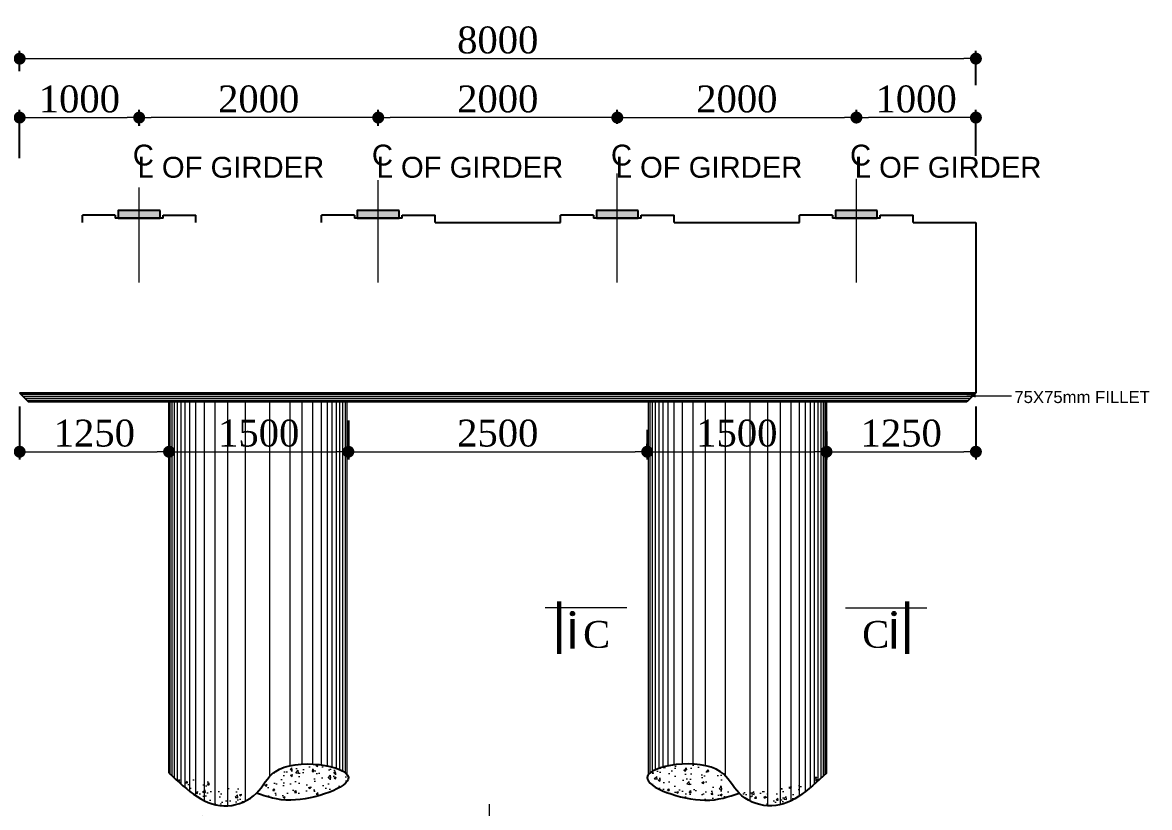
# Model space of a CAD drawing. Header units: millimetres. Extents: x -684453 to 35267, y -286696 to 273430.
# Drawn here: x -93038 to -83610, y 140479 to 147049 of the extents above; entities that cross this region are included whole.
import ezdxf

# ---------------------------------------------------------------- set-up
doc = ezdxf.new("R2010")
doc.units = ezdxf.units.MM
doc.header["$PDMODE"] = 2
doc.linetypes.add('CENTER', pattern=[2, 1.25, -0.25, 0.25, -0.25])
doc.layers.get('Defpoints').update_dxf_attribs({"lineweight": 13})
for name, color, linetype, lineweight in [('Center Line', 34, 'Continuous', 15), ('Dimision', 4, 'Continuous', 9), ('Hatching', 65, 'Continuous', 15), ('Pire Line', 11, 'Continuous', 25), ('Text', 7, 'Continuous', 15)]:
    doc.layers.add(name, color=color, linetype=linetype, lineweight=lineweight)
doc.styles.add('ROMANS', font='arial.ttf', dxfattribs={"height": 200})
doc.styles.get("Standard").update_dxf_attribs({"font": 'times.ttf'})
doc.dimstyles.new('ISO-25', dxfattribs={"dimtxt": 175, "dimasz": 100, "dimexe": 65, "dimexo": 115.625, "dimgap": 40, "dimtad": 1, "dimtoh": 1, "dimdec": 0, "dimtxsty": 'Standard', "dimblk": 'DOT', "dimcen": 300, "dimclrd": 256, "dimclre": 256, "dimclrt": 256, "dimadec": 0, "dimazin": 0, "dimtfac": 1, "dimtdec": 0, "dimtix": 1, "dimtmove": 0, "dimatfit": 3, "dimldrblk": 'DOT', "dimfxl": 75, "dimlwd": -1, "dimarcsym": 0})
doc.dimstyles.get("Standard").update_dxf_attribs({"dimtxt": 100, "dimasz": 100, "dimexe": 100, "dimexo": 100, "dimgap": 50, "dimtad": 1, "dimdec": 0, "dimlfac": -1, "dimzin": 0, "dimdsep": 46, "dimtxsty": 'Standard', "dimblk": 'DOT', "dimcen": 0, "dimclrd": 4, "dimclre": 4, "dimclrt": 4, "dimadec": 0, "dimazin": 0, "dimtfac": 1, "dimtdec": 0, "dimtix": 1, "dimtofl": 0, "dimtmove": 0, "dimatfit": 3, "dimfxl": 80, "dimtolj": 1, "dimtzin": 0, "dimlwd": 15, "dimarcsym": 2})
pattern_1 = [(49.99999999999999, (-99669.92910534493, 41194.82756218915), (182.184668996004, -15.93908553890309), [19.05, -209.55]), (355, (-99669.92910534493, 41194.82756218915), (-35.24282597566699, 191.05664288218), [15.24, -167.64]), (100.451, (-99654.7471053449, 41193.49931218915), (146.9425016659592, 175.1166878202919), [16.19, -178.09]), (46.18420000000001, (-99669.92910534493, 41245.62756218915), (271.0790408921299, -42.04232793272715), [28.575, -314.325]), (96.63559999999998, (-99647.3392053449, 41242.12406218915), (237.4042344662371, 247.4255558900492), [24.28499999999997, -267.1349999999995]), (351.1840000000001, (-99669.92910534493, 41245.62756218915), (237.4046058139339, 247.4251178605977), [22.86, -251.46]), (21, (-99644.5291053449, 41232.92756218915), (151.6148798353833, -102.2655185167625), [19.05, -209.55]), (326.0000000000001, (-99644.5291053449, 41232.92756218915), (61.80202834764707, 184.1879661223193), [15.24, -167.64]), (71.4514, (-99631.89460534486, 41224.40546218916), (213.4164907701245, 81.92285771605745), [16.19, -178.09]), (37.50000000000001, (-99669.92910534493, 41194.82756218915), (3.088603250591817, 84.55503887315311), [0, -165.608, 0, -170.18, 0, -168.275]), (7.499999999999999, (-99669.92910534493, 41194.82756218915), (66.81966251030575, 100.1805748181195), [0, -97.02799999999999, 0, -161.798, 0, -64.135]), (327.5, (-99726.57110534492, 41194.82756218915), (135.5905951668714, -5.728743992673458), [0, -63.5, 0, -198.12, 0, -262.89]), (317.5, (-99751.97110534488, 41194.82756218915), (148.129181386018, 25.42649103333301), [0, -82.55, 0, -131.572, 0, -186.69])]
pattern_2 = [(49.99999999999999, (-100669.9326837226, 41194.82756218915), (182.184668996004, -15.93908553890309), [19.05, -209.55]), (355, (-100669.9326837226, 41194.82756218915), (-35.24282597566699, 191.05664288218), [15.24, -167.64]), (100.451, (-100654.7506837226, 41193.49931218915), (146.9425016659592, 175.1166878202919), [16.19, -178.09]), (46.18420000000001, (-100669.9326837226, 41245.62756218915), (271.0790408921299, -42.04232793272715), [28.575, -314.325]), (96.63559999999998, (-100647.3427837226, 41242.12406218915), (237.4042344662371, 247.4255558900492), [24.28499999999997, -267.1349999999995]), (351.1840000000001, (-100669.9326837226, 41245.62756218915), (237.4046058139339, 247.4251178605977), [22.86, -251.46]), (21, (-100644.5326837226, 41232.92756218915), (151.6148798353833, -102.2655185167625), [19.05, -209.55]), (326.0000000000001, (-100644.5326837226, 41232.92756218915), (61.80202834764707, 184.1879661223193), [15.24, -167.64]), (71.4514, (-100631.8981837225, 41224.40546218916), (213.4164907701245, 81.92285771605745), [16.19, -178.09]), (37.50000000000001, (-100669.9326837226, 41194.82756218915), (3.088603250591817, 84.55503887315311), [0, -165.608, 0, -170.18, 0, -168.275]), (7.499999999999999, (-100669.9326837226, 41194.82756218915), (66.81966251030575, 100.1805748181195), [0, -97.02799999999999, 0, -161.798, 0, -64.135]), (327.5, (-100726.5746837226, 41194.82756218915), (135.5905951668714, -5.728743992673458), [0, -63.5, 0, -198.12, 0, -262.89]), (317.5, (-100751.9746837225, 41194.82756218915), (148.129181386018, 25.42649103333301), [0, -82.55, 0, -131.572, 0, -186.69])]

# ---------------------------------------------------------------- blocks, each defined once
blk = doc.blocks.new('_Dot')
at = {"color": 0, "linetype": 'ByBlock', "lineweight": -2}
blk.add_line((-0.5, 0), (-1, 0), dxfattribs=at)
at = {"color": 0, "linetype": 'ByBlock', "const_width": 0.5}
blk.add_lwpolyline([(-0.25, 0, 1), (0.25, 0, 1)], format="xyb", close=True, dxfattribs=at)
blk = doc.blocks.new('*D18')
at = {"layer": 'Defpoints', "color": 0, "ltscale": 3, "transparency": 16777216}
for p in [(-92061.97844535368, 146310.0966998314), (-92061.97844535368, 146253.2170502474), (-93061.97844535368, 145797.3786461239)]:
    blk.add_point(p, dxfattribs=at)
at = {"layer": 'Dimision', "lineweight": -2, "ltscale": 3, "transparency": 16777216}
for p, q in [((-93061.97844535368, 145913.0036461239), (-93061.97844535368, 146318.2170502474)), ((-92061.97844535368, 146194.4716998314), (-92061.97844535368, 146188.2170502474))]:
    blk.add_line(p, q, dxfattribs=at)
at = {"layer": 'Dimision', "ltscale": 3, "transparency": 16777216}
blk.add_line((-92961.97844535368, 146253.2170502474), (-92161.97844535368, 146253.2170502474), dxfattribs=at)
at = {"layer": 'Dimision', "ltscale": 3, "transparency": 16777216, "xscale": 100, "yscale": 100, "zscale": 100, "rotation": 180}
blk.add_blockref('_Dot', (-93061.97844535368, 146253.2170502474), dxfattribs=at)
at = {"layer": 'Dimision', "ltscale": 3, "transparency": 16777216, "xscale": 100, "yscale": 100, "zscale": 100}
blk.add_blockref('_Dot', (-92061.97844535368, 146253.2170502474), dxfattribs=at)
at = {"layer": 'Dimision', "ltscale": 3, "transparency": 16777216, "insert": (-92561.97844535368, 146407.6636976879), "char_height": 225, "attachment_point": 5}
blk.add_mtext('1000', dxfattribs=at)
blk = doc.blocks.new('*D21')
at = {"layer": 'Defpoints', "color": 0, "ltscale": 3, "transparency": 16777216}
for p in [(-86061.97844535368, 146253.2170502474), (-86061.97844535368, 146100.554191079), (-85062.17674779776, 145816.9297129268)]:
    blk.add_point(p, dxfattribs=at)
at = {"layer": 'Dimision', "lineweight": -2, "ltscale": 3, "transparency": 16777216}
for p, q in [((-86061.97844535368, 146216.179191079), (-86061.97844535368, 146318.2170502474)), ((-85062.17674779776, 145932.5547129268), (-85062.17674779776, 146318.2170502474))]:
    blk.add_line(p, q, dxfattribs=at)
at = {"layer": 'Dimision', "ltscale": 3, "transparency": 16777216}
blk.add_line((-85162.17674779776, 146253.2170502474), (-85961.97844535368, 146253.2170502474), dxfattribs=at)
at = {"layer": 'Dimision', "ltscale": 3, "transparency": 16777216, "xscale": 100, "yscale": 100, "zscale": 100, "rotation": 180}
blk.add_blockref('_Dot', (-86061.97844535368, 146253.2170502474), dxfattribs=at)
at = {"layer": 'Dimision', "ltscale": 3, "transparency": 16777216, "xscale": 100, "yscale": 100, "zscale": 100}
blk.add_blockref('_Dot', (-85062.17674779776, 146253.2170502474), dxfattribs=at)
at = {"layer": 'Dimision', "ltscale": 3, "transparency": 16777216, "insert": (-85562.07759657572, 146407.6636976879), "char_height": 225, "attachment_point": 5}
blk.add_mtext('1000', dxfattribs=at)
blk = doc.blocks.new('*D22')
at = {"layer": 'Defpoints', "color": 0, "ltscale": 3, "transparency": 16777216}
for p in [(-92061.97844535368, 146253.2170502474), (-92061.97844535368, 146067.4345438906), (-90061.97844535368, 146067.4345438906)]:
    blk.add_point(p, dxfattribs=at)
at = {"layer": 'Dimision', "lineweight": -2, "ltscale": 3, "transparency": 16777216}
for p, q in [((-92061.97844535368, 146183.0595438906), (-92061.97844535368, 146318.2170502474)), ((-90061.97844535368, 146183.0595438906), (-90061.97844535368, 146318.2170502474))]:
    blk.add_line(p, q, dxfattribs=at)
at = {"layer": 'Dimision', "ltscale": 3, "transparency": 16777216}
blk.add_line((-90161.97844535368, 146253.2170502474), (-91961.97844535368, 146253.2170502474), dxfattribs=at)
at = {"layer": 'Dimision', "ltscale": 3, "transparency": 16777216, "xscale": 100, "yscale": 100, "zscale": 100, "rotation": 180}
blk.add_blockref('_Dot', (-92061.97844535368, 146253.2170502474), dxfattribs=at)
at = {"layer": 'Dimision', "ltscale": 3, "transparency": 16777216, "xscale": 100, "yscale": 100, "zscale": 100}
blk.add_blockref('_Dot', (-90061.97844535368, 146253.2170502474), dxfattribs=at)
at = {"layer": 'Dimision', "ltscale": 3, "transparency": 16777216, "insert": (-91061.97844535368, 146407.6636976879), "char_height": 225, "attachment_point": 5}
blk.add_mtext('2000', dxfattribs=at)
blk = doc.blocks.new('*D25')
at = {"layer": 'Defpoints', "color": 0, "ltscale": 3, "transparency": 16777216}
for p in [(-93061.9784453538, 143950.1268346561), (-91812.0758073869, 143519.0898817501), (-91812.0758073869, 143456.2821428935)]:
    blk.add_point(p, dxfattribs=at)
at = {"layer": 'Dimision', "lineweight": -2, "ltscale": 3, "transparency": 16777216}
for p, q in [((-93061.9784453538, 143834.5018346561), (-93061.9784453538, 143391.2821428935)), ((-91812.0758073869, 143403.4648817501), (-91812.0758073869, 143391.2821428935))]:
    blk.add_line(p, q, dxfattribs=at)
at = {"layer": 'Dimision', "ltscale": 3, "transparency": 16777216}
blk.add_line((-92961.9784453538, 143456.2821428935), (-91912.0758073869, 143456.2821428935), dxfattribs=at)
at = {"layer": 'Dimision', "ltscale": 3, "transparency": 16777216, "xscale": 100, "yscale": 100, "zscale": 100, "rotation": 180}
blk.add_blockref('_Dot', (-93061.9784453538, 143456.2821428935), dxfattribs=at)
at = {"layer": 'Dimision', "ltscale": 3, "transparency": 16777216, "xscale": 100, "yscale": 100, "zscale": 100}
blk.add_blockref('_Dot', (-91812.0758073869, 143456.2821428935), dxfattribs=at)
at = {"layer": 'Dimision', "ltscale": 3, "transparency": 16777216, "insert": (-92437.02712637035, 143610.728790334), "char_height": 225, "attachment_point": 5}
blk.add_mtext('1250', dxfattribs=at)
blk = doc.blocks.new('*D26')
at = {"layer": 'Defpoints', "color": 0, "ltscale": 3, "transparency": 16777216}
for p in [(-90312.07938576449, 143834.5995283503), (-90312.07938576449, 143456.2821428935), (-91812.0758073869, 143381.8976206067)]:
    blk.add_point(p, dxfattribs=at)
at = {"layer": 'Dimision', "lineweight": -2, "ltscale": 3, "transparency": 16777216}
for p, q in [((-90312.07938576449, 143718.9745283503), (-90312.07938576449, 143391.2821428935)), ((-91812.0758073869, 143497.5226206067), (-91812.0758073869, 143521.2821428935))]:
    blk.add_line(p, q, dxfattribs=at)
at = {"layer": 'Dimision', "ltscale": 3, "transparency": 16777216}
blk.add_line((-91712.0758073869, 143456.2821428935), (-90412.07938576449, 143456.2821428935), dxfattribs=at)
at = {"layer": 'Dimision', "ltscale": 3, "transparency": 16777216, "xscale": 100, "yscale": 100, "zscale": 100, "rotation": 180}
blk.add_blockref('_Dot', (-91812.0758073869, 143456.2821428935), dxfattribs=at)
at = {"layer": 'Dimision', "ltscale": 3, "transparency": 16777216, "xscale": 100, "yscale": 100, "zscale": 100}
blk.add_blockref('_Dot', (-90312.07938576449, 143456.2821428935), dxfattribs=at)
at = {"layer": 'Dimision', "ltscale": 3, "transparency": 16777216, "insert": (-91062.07759657569, 143610.728790334), "char_height": 225, "attachment_point": 5}
blk.add_mtext('1500', dxfattribs=at)
blk = doc.blocks.new('*D27')
at = {"layer": 'Defpoints', "color": 0, "ltscale": 3, "transparency": 16777216}
for p in [(-90312.07938576449, 143797.8650322637), (-87812.07580738683, 143754.9104813648), (-87812.07580738683, 143456.2821428935)]:
    blk.add_point(p, dxfattribs=at)
at = {"layer": 'Dimision', "lineweight": -2, "ltscale": 3, "transparency": 16777216}
for p, q in [((-90312.07938576449, 143682.2400322637), (-90312.07938576449, 143391.2821428935)), ((-87812.07580738683, 143639.2854813648), (-87812.07580738683, 143391.2821428935))]:
    blk.add_line(p, q, dxfattribs=at)
at = {"layer": 'Dimision', "ltscale": 3, "transparency": 16777216}
blk.add_line((-90212.07938576449, 143456.2821428935), (-87912.07580738683, 143456.2821428935), dxfattribs=at)
at = {"layer": 'Dimision', "ltscale": 3, "transparency": 16777216, "xscale": 100, "yscale": 100, "zscale": 100, "rotation": 180}
blk.add_blockref('_Dot', (-90312.07938576449, 143456.2821428935), dxfattribs=at)
at = {"layer": 'Dimision', "ltscale": 3, "transparency": 16777216, "xscale": 100, "yscale": 100, "zscale": 100}
blk.add_blockref('_Dot', (-87812.07580738683, 143456.2821428935), dxfattribs=at)
at = {"layer": 'Dimision', "ltscale": 3, "transparency": 16777216, "insert": (-89062.07759657566, 143610.728790334), "char_height": 225, "attachment_point": 5}
blk.add_mtext('2500', dxfattribs=at)
blk = doc.blocks.new('*D32')
at = {"layer": 'Defpoints', "color": 0, "ltscale": 3, "transparency": 16777216}
for p in [(-85062.17674779752, 143950.1268346562), (-86312.07938576449, 143742.0232262781), (-85062.17674779752, 143456.2821428935)]:
    blk.add_point(p, dxfattribs=at)
at = {"layer": 'Dimision', "lineweight": -2, "ltscale": 3, "transparency": 16777216}
for p, q in [((-85062.17674779752, 143834.5018346562), (-85062.17674779752, 143391.2821428935)), ((-86312.07938576449, 143626.3982262781), (-86312.07938576449, 143391.2821428935))]:
    blk.add_line(p, q, dxfattribs=at)
at = {"layer": 'Dimision', "ltscale": 3, "transparency": 16777216}
blk.add_line((-86212.07938576449, 143456.2821428935), (-85162.17674779752, 143456.2821428935), dxfattribs=at)
at = {"layer": 'Dimision', "ltscale": 3, "transparency": 16777216, "xscale": 100, "yscale": 100, "zscale": 100, "rotation": 180}
blk.add_blockref('_Dot', (-86312.07938576449, 143456.2821428935), dxfattribs=at)
at = {"layer": 'Dimision', "ltscale": 3, "transparency": 16777216, "xscale": 100, "yscale": 100, "zscale": 100}
blk.add_blockref('_Dot', (-85062.17674779752, 143456.2821428935), dxfattribs=at)
at = {"layer": 'Dimision', "ltscale": 3, "transparency": 16777216, "insert": (-85687.128066781, 143610.728790334), "char_height": 225, "attachment_point": 5}
blk.add_mtext('1250', dxfattribs=at)
blk = doc.blocks.new('*D28')
at = {"layer": 'Defpoints', "color": 0, "ltscale": 3, "transparency": 16777216}
for p in [(-86061.97844535368, 146253.2170502474), (-86061.97844535368, 146130.632423677), (-88061.97844535368, 146086.4921761137)]:
    blk.add_point(p, dxfattribs=at)
at = {"layer": 'Dimision', "lineweight": -2, "ltscale": 3, "transparency": 16777216}
for p, q in [((-88061.97844535368, 146202.1171761137), (-88061.97844535368, 146318.2170502474)), ((-86061.97844535368, 146246.257423677), (-86061.97844535368, 146318.2170502474))]:
    blk.add_line(p, q, dxfattribs=at)
at = {"layer": 'Dimision', "ltscale": 3, "transparency": 16777216}
blk.add_line((-87961.97844535368, 146253.2170502474), (-86161.97844535368, 146253.2170502474), dxfattribs=at)
at = {"layer": 'Dimision', "ltscale": 3, "transparency": 16777216, "xscale": 100, "yscale": 100, "zscale": 100, "rotation": 180}
blk.add_blockref('_Dot', (-88061.97844535368, 146253.2170502474), dxfattribs=at)
at = {"layer": 'Dimision', "ltscale": 3, "transparency": 16777216, "xscale": 100, "yscale": 100, "zscale": 100}
blk.add_blockref('_Dot', (-86061.97844535368, 146253.2170502474), dxfattribs=at)
at = {"layer": 'Dimision', "ltscale": 3, "transparency": 16777216, "insert": (-87061.97844535368, 146407.6636976879), "char_height": 225, "attachment_point": 5}
blk.add_mtext('2000', dxfattribs=at)
blk = doc.blocks.new('*D29')
at = {"layer": 'Defpoints', "color": 0, "ltscale": 3, "transparency": 16777216}
for p in [(-86312.07938576449, 143456.2821428935), (-87812.07580738683, 143372.0228179832), (-86312.07938576449, 143240.4024854718)]:
    blk.add_point(p, dxfattribs=at)
at = {"layer": 'Dimision', "lineweight": -2, "ltscale": 3, "transparency": 16777216}
for p, q in [((-87812.07580738683, 143487.6478179832), (-87812.07580738683, 143521.2821428935)), ((-86312.07938576449, 143356.0274854718), (-86312.07938576449, 143521.2821428935))]:
    blk.add_line(p, q, dxfattribs=at)
at = {"layer": 'Dimision', "ltscale": 3, "transparency": 16777216}
blk.add_line((-87712.07580738683, 143456.2821428935), (-86412.07938576449, 143456.2821428935), dxfattribs=at)
at = {"layer": 'Dimision', "ltscale": 3, "transparency": 16777216, "xscale": 100, "yscale": 100, "zscale": 100, "rotation": 180}
blk.add_blockref('_Dot', (-87812.07580738683, 143456.2821428935), dxfattribs=at)
at = {"layer": 'Dimision', "ltscale": 3, "transparency": 16777216, "xscale": 100, "yscale": 100, "zscale": 100}
blk.add_blockref('_Dot', (-86312.07938576449, 143456.2821428935), dxfattribs=at)
at = {"layer": 'Dimision', "ltscale": 3, "transparency": 16777216, "insert": (-87062.07759657566, 143610.728790334), "char_height": 225, "attachment_point": 5}
blk.add_mtext('1500', dxfattribs=at)
blk = doc.blocks.new('*D30')
at = {"layer": 'Defpoints', "color": 0, "ltscale": 3, "transparency": 16777216}
for p in [(-90061.97844535368, 146253.2170502474), (-90061.97844535368, 146067.4345438906), (-88061.97844535368, 146086.4921761137)]:
    blk.add_point(p, dxfattribs=at)
at = {"layer": 'Dimision', "lineweight": -2, "ltscale": 3, "transparency": 16777216}
for p, q in [((-90061.97844535368, 146183.0595438906), (-90061.97844535368, 146318.2170502474)), ((-88061.97844535368, 146202.1171761137), (-88061.97844535368, 146318.2170502474))]:
    blk.add_line(p, q, dxfattribs=at)
at = {"layer": 'Dimision', "ltscale": 3, "transparency": 16777216}
blk.add_line((-88161.97844535368, 146253.2170502474), (-89961.97844535368, 146253.2170502474), dxfattribs=at)
at = {"layer": 'Dimision', "ltscale": 3, "transparency": 16777216, "xscale": 100, "yscale": 100, "zscale": 100, "rotation": 180}
blk.add_blockref('_Dot', (-90061.97844535368, 146253.2170502474), dxfattribs=at)
at = {"layer": 'Dimision', "ltscale": 3, "transparency": 16777216, "xscale": 100, "yscale": 100, "zscale": 100}
blk.add_blockref('_Dot', (-88061.97844535368, 146253.2170502474), dxfattribs=at)
at = {"layer": 'Dimision', "ltscale": 3, "transparency": 16777216, "insert": (-89061.97844535368, 146407.6636976879), "char_height": 225, "attachment_point": 5}
blk.add_mtext('2000', dxfattribs=at)
blk = doc.blocks.new('*D31')
at = {"layer": 'Defpoints', "color": 0, "ltscale": 3, "transparency": 16777216}
for p in [(-85062.17674779776, 146746.6824249654), (-93061.97844535368, 146526.3026365755), (-85062.17674779776, 146409.6427112875)]:
    blk.add_point(p, dxfattribs=at)
at = {"layer": 'Dimision', "lineweight": -2, "ltscale": 3, "transparency": 16777216}
for p, q in [((-93061.97844535368, 146641.9276365755), (-93061.97844535368, 146811.6824249654)), ((-85062.17674779776, 146525.2677112875), (-85062.17674779776, 146811.6824249654))]:
    blk.add_line(p, q, dxfattribs=at)
at = {"layer": 'Dimision', "ltscale": 3, "transparency": 16777216}
blk.add_line((-92961.97844535368, 146746.6824249654), (-85162.17674779776, 146746.6824249654), dxfattribs=at)
at = {"layer": 'Dimision', "ltscale": 3, "transparency": 16777216, "xscale": 100, "yscale": 100, "zscale": 100, "rotation": 180}
blk.add_blockref('_Dot', (-93061.97844535368, 146746.6824249654), dxfattribs=at)
at = {"layer": 'Dimision', "ltscale": 3, "transparency": 16777216, "xscale": 100, "yscale": 100, "zscale": 100}
blk.add_blockref('_Dot', (-85062.17674779776, 146746.6824249654), dxfattribs=at)
at = {"layer": 'Dimision', "ltscale": 3, "transparency": 16777216, "insert": (-89062.07759657572, 146901.129072406), "char_height": 225, "attachment_point": 5}
blk.add_mtext('8000', dxfattribs=at)

msp = doc.modelspace()

# ---------------------------------------------------------------- hatches: boundary and pattern name
at = {"layer": 'Hatching', "ltscale": 5}
h = msp.add_hatch(dxfattribs=at)
h.set_pattern_fill('AR-CONC', color=256, style=0)
h.set_pattern_definition(pattern_1)
edge = h.paths.add_edge_path()
edge.add_spline(control_points=[(-91080.69299139746, 140599.4055684543), (-90994.29647156975, 140568.7713175793), (-90755.07264488266, 140483.9479620016), (-89962.28793653334, 140770.4776744284), (-90912.06574378064, 140926.8835209348), (-91059.43334271095, 140572.5502593987), (-91431.60254601616, 140413.4235443561), (-91657.69026788045, 140623.072806881), (-91812.07580738683, 140766.2332325563)], knot_values=[0, 0, 0, 0, 292.9277466571657, 811.0893429253742, 1425.946560135544, 1662.933628326401, 1924.727364123806, 2488.408493643449, 2488.408493643449, 2488.408493643449, 2488.408493643449], degree=3, periodic=0)
h = msp.add_hatch(dxfattribs=at)
h.set_pattern_fill('AR-CONC', color=256, style=0)
h.set_pattern_definition(pattern_2)
edge = h.paths.add_edge_path()
edge.add_spline(control_points=[(-87043.46220175386, 140599.4055684543), (-87129.85872158164, 140568.7713175793), (-87369.08254826878, 140483.9479620016), (-88161.86725661787, 140770.4776744284), (-87212.08944937086, 140926.8835209348), (-87064.72185044026, 140572.5502593987), (-86692.55264713534, 140413.4235443561), (-86466.464925271, 140623.072806881), (-86312.07938576449, 140766.2332325563)], knot_values=[0, 0, 0, 0, 292.9277466571657, 811.0893429253742, 1425.946560135544, 1662.933628326401, 1924.727364123806, 2488.408493643449, 2488.408493643449, 2488.408493643449, 2488.408493643449], degree=3, periodic=0)
h = msp.add_hatch(dxfattribs=at)
h.set_pattern_fill('AR-CONC', color=256, style=0)
h.set_pattern_definition(pattern_1)
edge = h.paths.add_edge_path()
edge.add_spline(control_points=[(-91046.07346074918, 140178.0555622227), (-91132.29501334263, 140147.4537352213), (-91366.5972544332, 140064.2949839318), (-91804.45477548218, 140219.9773314824), (-91812.07580738695, 140302.0256140187)], knot_values=[1690.808139384589, 1690.808139384589, 1690.808139384589, 1690.808139384589, 1983.14912496128, 2485.228397695441, 2485.228397695441, 2485.228397695441, 2485.228397695441], degree=3, periodic=0)
edge.add_spline(control_points=[(-90312.07938576449, 140345.177049177), (-90467.50756566937, 140201.7883222553), (-90694.62907007441, 139992.259629369), (-91067.28332506435, 140151.1842843591), (-91214.16595041094, 140504.6369996843), (-91802.66627369553, 140407.7515226463), (-91812.0758073869, 140308.8718637563)], knot_values=[0, 0, 0, 0, 566.4211850582125, 827.6905240478053, 1064.202885455971, 1676.760062438798, 1676.760062439197, 1676.760062439197, 1676.760062439197], degree=3, periodic=0)
edge.add_line((-91812.07580738678, 140308.8718637566), (-91812.07580738678, 140302.0256140184))
h = msp.add_hatch(dxfattribs=at)
h.set_pattern_fill('AR-CONC', color=256, style=0)
h.set_pattern_definition(pattern_2)
edge = h.paths.add_edge_path()
edge.add_spline(control_points=[(-86312.07938576449, 140308.8718637564), (-86321.48891945608, 140407.7515226463), (-86909.98924274032, 140504.6369996842), (-87056.87186808698, 140151.1842843591), (-87429.52612307691, 139992.259629369), (-87656.64762748196, 140201.7883222553), (-87812.07580738683, 140345.177049177)], knot_values=[0, 3.456079866737127e-11, 3.456079866737127e-11, 3.456079866737127e-11, 612.5571769828357, 849.0695383910038, 1110.338877380593, 1676.760062438804, 1676.760062438804, 1676.760062438804, 1676.760062438804], degree=3, periodic=0)
edge.add_spline(control_points=[(-87078.08173240215, 140178.0555622227), (-86991.86017980869, 140147.4537352213), (-86757.55793871824, 140064.2949839319), (-86319.70041766966, 140219.9773314823), (-86312.07938576449, 140302.0256140186)], knot_values=[1690.808139385022, 1690.808139385022, 1690.808139385022, 1690.808139385022, 1983.149124961706, 2485.228397695457, 2485.228397695457, 2485.228397695457, 2485.228397695457], degree=3, periodic=0)
edge.add_line((-86312.07938576449, 140302.0256140186), (-86312.07938576449, 140308.8718637564))
at = {"layer": 'Pire Line', "ltscale": 3}
h = msp.add_hatch(color=256, dxfattribs=at)
h.paths.add_polyline_path([(-91886.97844535368, 145475.126834656), (-92061.97844535363, 145475.126834656), (-92061.97844535368, 145410.126834656), (-91886.97844535368, 145410.126834656)])
h.paths.add_polyline_path([(-92061.97844535368, 145475.126834656), (-92236.97844535363, 145475.126834656), (-92236.97844535363, 145410.126834656), (-92061.97844535368, 145410.126834656)])
h = msp.add_hatch(color=256, dxfattribs=at)
h.paths.add_polyline_path([(-89886.97844535368, 145475.126834656), (-90061.97844535363, 145475.126834656), (-90061.97844535368, 145410.126834656), (-89886.97844535368, 145410.126834656)])
h.paths.add_polyline_path([(-90061.97844535368, 145475.126834656), (-90236.97844535363, 145475.126834656), (-90236.97844535363, 145410.126834656), (-90061.97844535368, 145410.126834656)])
h = msp.add_hatch(color=256, dxfattribs=at)
h.paths.add_polyline_path([(-87886.97844535368, 145475.126834656), (-88061.97844535363, 145475.126834656), (-88061.97844535368, 145410.126834656), (-87886.97844535368, 145410.126834656)])
h.paths.add_polyline_path([(-88061.97844535368, 145475.126834656), (-88236.97844535363, 145475.126834656), (-88236.97844535363, 145410.126834656), (-88061.97844535368, 145410.126834656)])
h = msp.add_hatch(color=256, dxfattribs=at)
h.paths.add_polyline_path([(-85886.97844535368, 145475.126834656), (-86061.97844535363, 145475.126834656), (-86061.97844535368, 145410.126834656), (-85886.97844535368, 145410.126834656)])
h.paths.add_polyline_path([(-86061.97844535368, 145475.126834656), (-86236.97844535363, 145475.126834656), (-86236.97844535363, 145410.126834656), (-86061.97844535368, 145410.126834656)])
at = {"layer": 'Text'}
for points in [[(-88437.0363012777, 142083.6830294807, -1), (-88437.0363012777, 142119.5499845472, -1)], [(-85747.54759536264, 142083.6830294807, 1), (-85747.54759536264, 142119.5499845472, 1)]]:
    msp.add_hatch(color=256, dxfattribs=at).paths.add_polyline_path(points)

# ---------------------------------------------------------------- linework, layer by layer
at = {"layer": 'Center Line', "linetype": 'CENTER'}
for p, q in [((-88061.97844535368, 144873.4432547094), (-88061.97844535368, 145784.1563689001)), ((-92061.97844535368, 144873.4432547094), (-92061.97844535368, 145668.989562948)), ((-90061.97844535368, 144873.4432547094), (-90061.97844535368, 145728.457399715)), ((-86061.97844535368, 144873.4432547094), (-86061.97844535368, 145741.2168013225))]:
    msp.add_line(p, q, dxfattribs=at)
at = {"layer": 'Hatching', "ltscale": 5}
for p, q in [((-91802.07580738683, 140756.9653993058), (-91802.07580738678, 143875.1268346561)), ((-91787.07580738683, 140743.1305059468), (-91787.0758073869, 143875.126834656)), ((-91767.07580738683, 140724.9677241626), (-91767.07580738678, 143875.1268346561)), ((-91742.07580738683, 140703.0521868271), (-91742.07580738678, 143875.1268346561)), ((-91712.07580738678, 140678.4850134289), (-91712.07580738678, 143875.1268346561)), ((-91677.07580738678, 140645.5008984604), (-91677.07580738683, 143875.1268346561)), ((-91637.07580738678, 140613.5526227517), (-91637.07580738678, 143875.1268346561)), ((-91587.07580738678, 140577.6476236432), (-91587.07580738678, 143875.126834656)), ((-91515.99477490247, 140536.0338216519), (-91515.99477490247, 143875.126834656)), ((-91427.07298684452, 140502.3642699903), (-91427.07298684446, 143875.126834656)), ((-91321.66966232669, 140492.0224414565), (-91321.66966232669, 143875.126834656)), ((-91172.95423885883, 140533.20141509), (-91172.95423885877, 143875.126834656)), ((-90968.03689681878, 140740.8890936022), (-90968.03689681878, 143875.126834656)), ((-90799.26378058188, 140828.3178839332), (-90799.26378058194, 143875.126834656)), ((-90697.07862792921, 140841.4589256022), (-90697.07862792915, 143875.126834656)), ((-90608.1568398712, 140841.3778098031), (-90608.1568398712, 143875.126834656)), ((-90537.0758073869, 140834.681344003), (-90537.0758073869, 143875.126834656)), ((-90487.0758073869, 140826.2533725461), (-90487.07580738695, 143875.1268346561)), ((-90447.0758073869, 140816.8834043961), (-90447.0758073869, 143875.126834656)), ((-90412.0758073869, 140806.212888221), (-90412.07580738683, 143875.126834656)), ((-90382.07580738683, 140794.4750471833), (-90382.07580738701, 143875.126834656)), ((-90357.07580738683, 140781.7954973172), (-90357.07580738707, 143875.1268346561)), ((-90337.07580738683, 140768.1218784261), (-90337.07580738683, 143875.126834656)), ((-90322.0758073869, 140752.83277912), (-90322.07580738683, 143875.126834656)), ((-87802.07938576443, 140752.83277912), (-87802.07938576443, 143875.126834656)), ((-87787.07938576449, 140768.1218784261), (-87787.07938576449, 143875.126834656)), ((-87767.07938576449, 140781.7954973172), (-87767.07938576431, 143875.126834656)), ((-87742.07938576449, 140794.4750471833), (-87742.07938576426, 143875.126834656)), ((-87712.07938576443, 140806.212888221), (-87712.07938576449, 143875.126834656)), ((-87677.07938576443, 140816.8834043961), (-87677.07938576437, 143875.126834656)), ((-87637.07938576443, 140826.2533725461), (-87637.07938576443, 143875.126834656)), ((-87587.07938576443, 140834.681344003), (-87587.07938576443, 143875.126834656)), ((-87515.99835328013, 140841.3778098031), (-87515.99835328013, 143875.126834656)), ((-87427.07656522212, 140841.4589256022), (-87427.07656522212, 143875.126834656)), ((-87324.89141256944, 140828.3178839332), (-87324.89141256938, 143875.126834656)), ((-87156.11829633254, 140740.8890936022), (-87156.11829633254, 143875.126834656)), ((-86951.2009542925, 140533.20141509), (-86951.20095429255, 143875.126834656)), ((-86802.48553082463, 140492.0224414565), (-86802.48553082463, 143875.126834656)), ((-86697.0822063068, 140502.3642699903), (-86697.08220630686, 143875.126834656)), ((-86608.16041824885, 140536.0338216519), (-86608.16041824885, 143875.126834656)), ((-86537.07938576455, 140577.6476236432), (-86537.07938576455, 143875.126834656)), ((-86487.07938576455, 140613.5526227517), (-86487.07938576455, 143875.1268346561)), ((-86447.07938576455, 140645.5008984604), (-86447.07938576449, 143875.1268346561)), ((-86412.07938576455, 140678.4850134289), (-86412.07938576455, 143875.1268346561)), ((-86382.07938576449, 140703.0521868271), (-86382.07938576455, 143875.1268346561)), ((-86357.07938576449, 140724.9677241626), (-86357.07938576455, 143875.1268346561)), ((-86337.07938576449, 140743.1305059468), (-86337.07938576443, 143875.126834656)), ((-86322.07938576449, 140756.9653993058), (-86322.07938576455, 143875.1268346561))]:
    msp.add_line(p, q, dxfattribs=at)
for points in [[(-93048.64017118642, 143936.7885604888), (-85075.51502196491, 143936.7885604888)], [(-93033.70409330248, 143921.8524826048), (-85090.45109984884, 143921.8524826049)], [(-93016.56107393844, 143904.7094632408), (-85107.59411921294, 143904.7094632409)], [(-93000.13079058396, 143888.2791798863), (-85124.02440256742, 143888.2791798864)]]:
    msp.add_lwpolyline(points, dxfattribs=at)
at = {"layer": 'Pire Line', "ltscale": 5}
for p, q in [((-92261.97844535368, 145435.126834656), (-92536.97844535363, 145435.126834656)), ((-91861.97844535368, 145435.126834656), (-91586.97844535374, 145435.126834656)), ((-90261.97844535368, 145435.126834656), (-90536.97844535363, 145435.126834656)), ((-89861.97844535368, 145435.126834656), (-89586.97844535374, 145435.126834656)), ((-88261.97844535368, 145435.126834656), (-88536.97844535363, 145435.126834656)), ((-87861.97844535368, 145435.126834656), (-87586.97844535374, 145435.126834656)), ((-87586.97844535403, 145375.1268346561), (-86536.97844535363, 145375.126834656)), ((-86261.97844535368, 145435.126834656), (-86536.97844535363, 145435.126834656)), ((-85861.97844535368, 145435.126834656), (-85586.97844535374, 145435.126834656)), ((-85586.97844535374, 145375.126834656), (-85062.17674779776, 145375.126834656)), ((-85062.17674779776, 145375.126834656), (-85062.17674779776, 143950.126834656)), ((-93061.97844535368, 143950.1268346561), (-92986.97844535368, 143875.1268346561)), ((-93061.97844535368, 143950.126834656), (-92986.97844535368, 143875.126834656)), ((-85137.17674779776, 143875.126834656), (-92986.97844535368, 143875.1268346561)), ((-91812.07580738683, 140766.2332325563), (-91812.07580738683, 143875.1268346561)), ((-86312.07938576449, 140766.2332325563), (-86312.07938576449, 143875.1268346561)), ((-85062.17674779776, 143950.126834656), (-85137.17674779776, 143875.126834656)), ((-85062.17674779776, 143950.126834656), (-85137.17674779776, 143875.126834656))]:
    msp.add_line(p, q, dxfattribs=at)
at = {"layer": 'Pire Line', "ltscale": 3}
for p, q in [((-92536.97844535363, 145375.126834656), (-92536.97844535363, 145435.126834656)), ((-91586.97844535374, 145375.126834656), (-91586.97844535374, 145435.126834656)), ((-90536.97844535363, 145375.126834656), (-90536.97844535363, 145435.126834656)), ((-89586.97844535374, 145375.126834656), (-89586.97844535374, 145435.126834656)), ((-89586.97844535374, 145375.126834656), (-88536.97844535363, 145375.126834656)), ((-88536.97844535363, 145375.126834656), (-88536.97844535363, 145435.126834656)), ((-87586.97844535374, 145375.126834656), (-87586.97844535374, 145435.126834656)), ((-86536.97844535363, 145375.126834656), (-86536.97844535363, 145435.126834656)), ((-85586.97844535374, 145375.126834656), (-85586.97844535374, 145435.126834656))]:
    msp.add_line(p, q, dxfattribs=at)
at = {"layer": 'Pire Line', "ltscale": 5}
for points in [[(-91886.97844535368, 145475.126834656), (-92236.97844535363, 145475.126834656), (-92236.97844535363, 145410.126834656), (-91886.97844535368, 145410.126834656)], [(-89886.97844535368, 145475.126834656), (-90236.97844535363, 145475.126834656), (-90236.97844535363, 145410.126834656), (-89886.97844535368, 145410.126834656)], [(-87886.97844535368, 145475.126834656), (-88236.97844535363, 145475.126834656), (-88236.97844535363, 145410.126834656), (-87886.97844535368, 145410.126834656)], [(-85886.97844535368, 145475.126834656), (-86236.97844535363, 145475.126834656), (-86236.97844535363, 145410.126834656), (-85886.97844535368, 145410.126834656)]]:
    msp.add_lwpolyline(points, close=True, dxfattribs=at)
at = {"layer": 'Pire Line', "ltscale": 5, "const_width": 0.02}
for points in [[(-92536.97844535368, 145375.126834656), (-93061.97844535368, 145375.126834656)], [(-90536.97844535363, 145375.126834656), (-91586.97844535374, 145375.126834656)], [(-90312.07938576449, 140730.4844329476), (-90312.07938576449, 143875.126834656)], [(-87812.07580738683, 140730.4844329476), (-87812.07580738683, 143875.126834656)]]:
    msp.add_lwpolyline(points, dxfattribs=at)
at = {"layer": 'Pire Line', "ltscale": 5}
for points in [[(-92261.97844535363, 145435.126834656), (-92261.97844535363, 145410.126834656)], [(-91861.97844535368, 145410.126834656), (-91861.97844535368, 145435.1268346561)], [(-90261.97844535363, 145435.126834656), (-90261.97844535363, 145410.126834656)], [(-89861.97844535368, 145410.126834656), (-89861.97844535368, 145435.1268346561)], [(-88261.97844535363, 145435.126834656), (-88261.97844535363, 145410.126834656)], [(-87861.97844535368, 145410.126834656), (-87861.97844535368, 145435.1268346561)], [(-86261.97844535363, 145435.126834656), (-86261.97844535363, 145410.126834656)], [(-85861.97844535368, 145410.126834656), (-85861.97844535368, 145435.1268346561)], [(-93061.97844535368, 143950.1268346561), (-85062.17674779776, 143950.1268346562)]]:
    msp.add_lwpolyline(points, dxfattribs=at)
at = {"layer": 'Pire Line', "ltscale": 10}
for points in [[(-91861.97844535368, 145410.126834656), (-92261.97844535363, 145410.126834656)], [(-89861.97844535368, 145410.126834656), (-90261.97844535363, 145410.126834656)], [(-87861.97844535368, 145410.126834656), (-88261.97844535363, 145410.126834656)], [(-85861.97844535368, 145410.126834656), (-86261.97844535363, 145410.126834656)]]:
    msp.add_lwpolyline(points, dxfattribs=at)
at = {"layer": 'Pire Line', "ltscale": 5}
for points in [[(-91812.07580738683, 140766.2332325563), (-91319.51126967958, 140492.1591696284), (-91080.69299139746, 140599.4055684543), (-90925.08626386547, 140778.1495664975), (-90312.07938576449, 140730.4844329476), (-90793.88863719453, 140539.8243031783), (-91080.69299139746, 140599.4055684543)], [(-86312.07938576449, 140766.2332325563), (-86804.64392347174, 140492.1591696284), (-87043.46220175386, 140599.4055684543), (-87199.06892928586, 140778.1495664975), (-87812.07580738683, 140730.4844329476), (-87330.2665559568, 140539.8243031783), (-87043.46220175386, 140599.4055684543)]]:
    msp.add_spline(points, degree=3, dxfattribs=at)
at = {"layer": 'Text'}
for p, q in [((-87981.75437684415, 142149.7531291396), (-88665.8978948528, 142149.7531291396)), ((-86153.09075167729, 142149.7531291396), (-85471.94723366864, 142149.7531291396)), ((-89131.28894614318, 139823.1658418392), (-89131.28894614318, 140507.3093598479))]:
    msp.add_line(p, q, dxfattribs=at)
at = {"layer": 'Text', "const_width": 35.86695506645954}
for points in [[(-88547.25843042892, 142204.6339328779), (-88547.25843042892, 141762.2553867119)], [(-85637.32546621142, 142204.6339328779), (-85637.32546621142, 141762.2553867119)], [(-88437.0363012777, 142056.1292499731), (-88437.0363012777, 141806.6057123513)], [(-85747.54759536264, 142056.1292499731), (-85747.54759536264, 141806.6057123513)]]:
    msp.add_lwpolyline(points, dxfattribs=at)
at = {"layer": 'Text'}
for centre in [(-88437.0363012777, 142101.6165070139), (-85747.54759536264, 142101.6165070139)]:
    msp.add_circle(centre, 17.93347753322977, dxfattribs=at)

# ---------------------------------------------------------------- texts
at = {"layer": 'Text', "style": 'ROMANS'}
msp.add_text('75X75mm FILLET', height=100, dxfattribs=at).set_placement((-84740.4621190984, 143863.5935872672))
at = {"layer": 'Text'}
for p in [(-88347.96917470545, 141815.5717189686), (-86013.38378822722, 141815.5717189686)]:
    msp.add_text('C', height=224.1684691653721, dxfattribs=at).set_placement(p)
at = {"layer": 'Text', "char_height": 175, "width": 8235.458837304614, "attachment_point": 1, "style": 'ROMANS'}
for s, insert in [('C', (-92115.21779497265, 146026.6930551057)), ('C', (-90115.21779497265, 146026.6930551057)), ('C', (-88115.21779497265, 146026.6930551057)), ('C', (-86115.21779497265, 146026.6930551057)), ('L OF GIRDER', (-92075.77994370961, 145924.7036880618)), ('L OF GIRDER', (-90075.77994370961, 145924.7036880618)), ('L OF GIRDER', (-88075.77994370961, 145924.7036880618)), ('L OF GIRDER', (-86075.77994370961, 145924.7036880618))]:
    msp.add_mtext(s, dxfattribs=dict(at, insert=insert))

# ---------------------------------------------------------------- dimensions: what is measured, and where the dimension line sits
at = {"layer": 'Dimision', "ltscale": 3}
for base, p1, p2, picture, middle in [((-85062.17674779776, 146746.6824249654), (-93061.97844535368, 146526.3026365755), (-85062.17674779776, 146409.6427112875), '*D31', (-89062.07759657572, 146901.129072406)), ((-92061.97844535368, 146253.2170502474), (-93061.97844535368, 145797.3786461239), (-92061.97844535368, 146310.0966998314), '*D18', (-92561.97844535368, 146407.6636976879)), ((-86061.97844535368, 146253.2170502474), (-88061.97844535368, 146086.4921761137), (-86061.97844535368, 146130.632423677), '*D28', (-87061.97844535368, 146407.6636976879)), ((-91812.0758073869, 143456.2821428935), (-93061.9784453538, 143950.1268346561), (-91812.0758073869, 143519.0898817501), '*D25', (-92437.02712637035, 143610.728790334)), ((-85062.17674779752, 143456.2821428935), (-86312.07938576449, 143742.0232262781), (-85062.17674779752, 143950.1268346562), '*D32', (-85687.128066781, 143610.728790334)), ((-90312.07938576449, 143456.2821428935), (-91812.0758073869, 143381.8976206067), (-90312.07938576449, 143834.5995283503), '*D26', (-91062.07759657569, 143610.728790334)), ((-87812.07580738683, 143456.2821428935), (-90312.07938576449, 143797.8650322637), (-87812.07580738683, 143754.9104813648), '*D27', (-89062.07759657566, 143610.728790334)), ((-86312.07938576449, 143456.2821428935), (-87812.07580738683, 143372.0228179832), (-86312.07938576449, 143240.4024854718), '*D29', (-87062.07759657566, 143610.728790334))]:
    dim = msp.add_linear_dim(base=base, p1=p1, p2=p2, dimstyle='ISO-25', override={"dimtxt": 225}, dxfattribs=at)
    dim.commit()
    dim.dimension.update_dxf_attribs({"geometry": picture, "text_midpoint": middle})
for base, p1, p2, picture, middle in [((-92061.97844535368, 146253.2170502474), (-90061.97844535368, 146067.4345438906), (-92061.97844535368, 146067.4345438906), '*D22', (-91061.97844535368, 146407.6636976879)), ((-90061.97844535368, 146253.2170502474), (-88061.97844535368, 146086.4921761137), (-90061.97844535368, 146067.4345438906), '*D30', (-89061.97844535368, 146407.6636976879)), ((-86061.97844535368, 146253.2170502474), (-85062.17674779776, 145816.9297129268), (-86061.97844535368, 146100.554191079), '*D21', (-85562.07759657572, 146407.6636976879))]:
    dim = msp.add_linear_dim(base=base, p1=p1, p2=p2, angle=180, dimstyle='ISO-25', override={"dimtxt": 225}, dxfattribs=at)
    dim.commit()
    dim.dimension.update_dxf_attribs({"geometry": picture, "text_midpoint": middle})

# ---------------------------------------------------------------- leaders
at = {"layer": 'Dimision', "ltscale": 10}
msp.add_leader([(-85138.91026318143, 143923.6923476076), (-84764.48861429491, 143923.6923476076)], dimstyle='Standard', override={"dimasz": 75}, dxfattribs=at)

doc.saveas('drawing.dxf')
